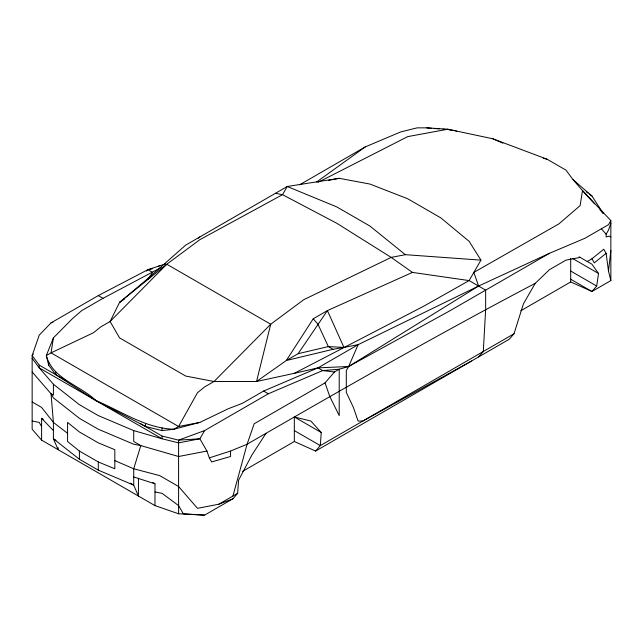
<?xml version="1.0" encoding="UTF-8"?>
<svg xmlns="http://www.w3.org/2000/svg" width="643" height="643" viewBox="0 0 643 643"><rect width="100%" height="100%" fill="white"/><g stroke="black" fill="none" stroke-linecap="round" stroke-linejoin="round"><path stroke-width="0.96" d="M165.372 263.951L147.89 269.682L98.291 295.587L51.046 322.866L39.239 335.14L32.15 355.595L32.15 429.235L41.602 440.142L154.979 505.599L178.593 513.781L204.578 515.147L232.927 498.783L237.645 493.326L238.577 480.225L251.823 455.148L265.993 433.326M294.333 441.508L294.333 416.961L310.874 421.052L321.251 432.498L320.318 445.599L315.592 451.056L294.333 441.508L242.668 471.335M520.75 310.786L570.695 281.955L591.954 291.496L610.85 280.589L608.487 271.041L610.85 250.585M570.695 279.223L591.954 291.496L596.68 286.047L598.537 273.484L591.954 264.225L579.07 256.782M161.16 267.472L103.009 298.32L81.749 310.593L72.305 318.775L53.409 337.864L51.046 352.862L46.32 355.595L48.683 365.136L55.772 374.684L95.928 400.597L145.527 426.502L162.06 430.593L173.875 429.235L199.852 422.411L228.201 408.779L242.371 403.322L263.63 391.048L317.955 367.868L358.111 344.68L478.577 286.047L549.435 253.31L584.865 238.312L608.487 224.672L610.85 220.581L582.502 190.585L573.058 179.67L565.969 170.13L547.072 159.215L492.747 138.759L447.866 129.219L426.614 127.853L417.162 127.853L400.629 131.944L365.2 146.942L299.694 184.766M315.592 451.056L509.28 339.231L514.006 333.773L523.458 303.769L535.265 283.314L549.435 269.682L565.969 260.134L580.147 257.409M232.927 496.058L247.097 444.233L254.178 423.777L325.045 382.866L334.489 371.959L339.215 369.227L348.667 366.502L450.229 310.593L549.435 253.31M610.85 223.314L608.487 230.13L606.124 234.221L606.124 236.954L609.419 236.126L610.85 236.954M53.409 337.864L46.32 355.595C52.445 378.896 80.311 385.326 95.928 400.597C121.406 411.239 145.382 428.294 173.875 429.235L178.593 426.502L199.852 422.411M325.045 382.866L329.771 396.506L339.215 415.595L339.215 369.227L322.682 370.593L268.356 393.773L204.578 430.593L199.852 438.775L178.593 442.866L162.06 438.775L133.72 430.593L98.291 415.595L79.394 404.688L53.409 384.233L39.239 367.868L32.15 358.32M480.94 260.134L469.125 280.589L423.745 306.205L294.333 373.318L256.541 381.5L214.031 381.5L185.682 376.051L119.542 337.864L110.098 321.5L119.542 302.411L146.459 279.761L185.682 245.128L287.252 186.494L339.215 178.312L369.918 184.051L407.718 198.767L440.785 217.856L469.125 241.334L480.94 260.134L405.355 254.676L391.177 257.401L303.785 299.678L270.719 324.225L214.031 381.5L204.578 386.957L197.489 392.704L178.593 426.502L51.046 352.862L93.565 332.696L100.646 326.957L110.098 321.5L166.786 264.225L199.852 239.678L282.526 194.676L287.252 186.494L336.852 206.95L369.918 226.039L405.355 254.676M478.577 356.953L483.303 351.504L485.658 309.227L485.658 290.138L469.125 280.589L412.436 272.407L327.408 310.593L313.229 318.775L286.32 360.506L256.541 381.5L270.719 324.225L166.786 264.225L119.542 302.411L124.429 299.019M298.127 353.69L328.332 346.585L343.941 347.413L333.058 349.31L286.32 360.506L298.127 353.69L327.408 310.593L343.941 347.413L358.111 344.68L348.667 366.502L346.304 370.593L346.304 392.415L353.385 407.413L358.111 421.052L362.837 421.052L471.488 361.044M147.609 279.625L152.616 272.407L147.89 269.682L146.475 271.041M33.332 354.004L32.15 355.595L39.239 365.136L66.125 380.664M587.228 261.5L591.954 258.767L603.761 249.227L606.124 253.318L608.487 271.041M606.124 253.318L594.317 262.858L591.954 258.767M198.277 238.159L199.852 236.946M316.605 182.009L365.2 146.942M158.122 266.499L159.697 265.591M149.835 277.816L146.459 279.761L149.899 277.832M114.824 460.597L133.72 468.779L159.697 475.603L178.593 486.51L197.489 508.332L218.749 504.241L237.645 493.326M514.006 333.773L320.318 445.599L294.333 430.601M535.265 283.314C437.859 334.481 342.357 389.2 247.097 444.233L230.564 451.048L209.305 457.872L206.942 451.048L199.852 438.775L178.593 440.142L162.06 436.05L140.351 423.512M317.955 182.403L407.718 136.613L447.866 129.219M218.749 504.241L232.927 498.783M204.578 430.593L178.593 440.142L178.593 513.781M51.046 322.866L52.935 322.32M294.333 373.318L317.955 367.868L348.667 366.502L478.577 286.047L473.851 272.407L558.888 223.893L580.147 205.583L582.502 190.585L594.558 203.879M328.589 180.353L339.215 178.312M147.89 269.682L152.319 268.822M206.942 451.048L178.593 456.506L140.801 445.599L133.72 444.233L98.291 429.235L79.394 418.32L53.409 397.864L51.046 393.773L32.15 371.959M204.578 515.147L183.319 513.781L178.593 505.599L162.06 493.326L154.979 491.967M426.614 127.853L431.477 128.254M433.422 128.415L439.257 128.897M443.148 129.219L446.097 129.556M449.047 129.902L454.955 130.577L456.747 131.325M334.489 371.959L322.682 370.593L317.955 367.868M275.437 193.31L282.526 194.676L336.852 223.314L391.177 257.401L412.436 272.407M32.15 421.052L39.239 422.411L41.602 426.51M543.182 158.258L547.072 159.215M133.72 476.961L154.979 483.785L154.979 505.599M98.291 461.963L114.824 468.779L114.824 449.69L98.291 442.866L79.394 431.959L67.579 422.411L67.579 441.508L79.394 451.056L98.291 461.963L98.291 470.146L133.72 485.144L138.438 496.058L138.438 478.199M492.747 138.759L502.89 143.156M572.439 258.414L598.537 273.484M570.695 271.041L596.68 286.047M333.058 349.31L328.332 346.585L317.955 324.225L313.229 318.775M98.291 295.587L103.009 298.32M263.63 391.048L268.356 393.773M294.333 416.961L321.251 432.498M32.15 401.955L41.602 407.413L53.409 422.411L67.579 433.326M41.602 440.142L41.602 418.32L43.25 419.276M152.495 482.346L154.979 483.785M55.997 440.278L53.409 438.783L53.409 422.411L51.046 393.773L53.409 395.14L53.409 384.233M130.264 483.15L133.72 485.144L133.72 468.779L140.801 445.599L133.72 441.508L133.72 430.593M58.135 447.705L58.135 449.69L53.409 438.783L79.394 459.239L98.291 470.146M586.44 191.879L588.015 193.069M589.591 194.258L591.954 196.035L603.263 213.476L599.911 209.787M573.058 179.67L591.954 196.035M41.602 418.32L53.409 430.593M601.398 228.763L606.124 234.221M209.305 457.872L211.668 461.963L230.564 456.506L230.564 451.048M610.85 220.581L610.85 280.589M570.695 258.382L570.695 281.955M162.06 427.868L162.06 430.593M162.06 436.05L162.06 438.775L39.239 367.868L39.239 365.136M145.527 423.777L145.527 426.502M79.394 451.056L79.394 459.239M55.772 371.959L55.772 374.684M48.683 362.411L48.683 365.136"/></g></svg>
